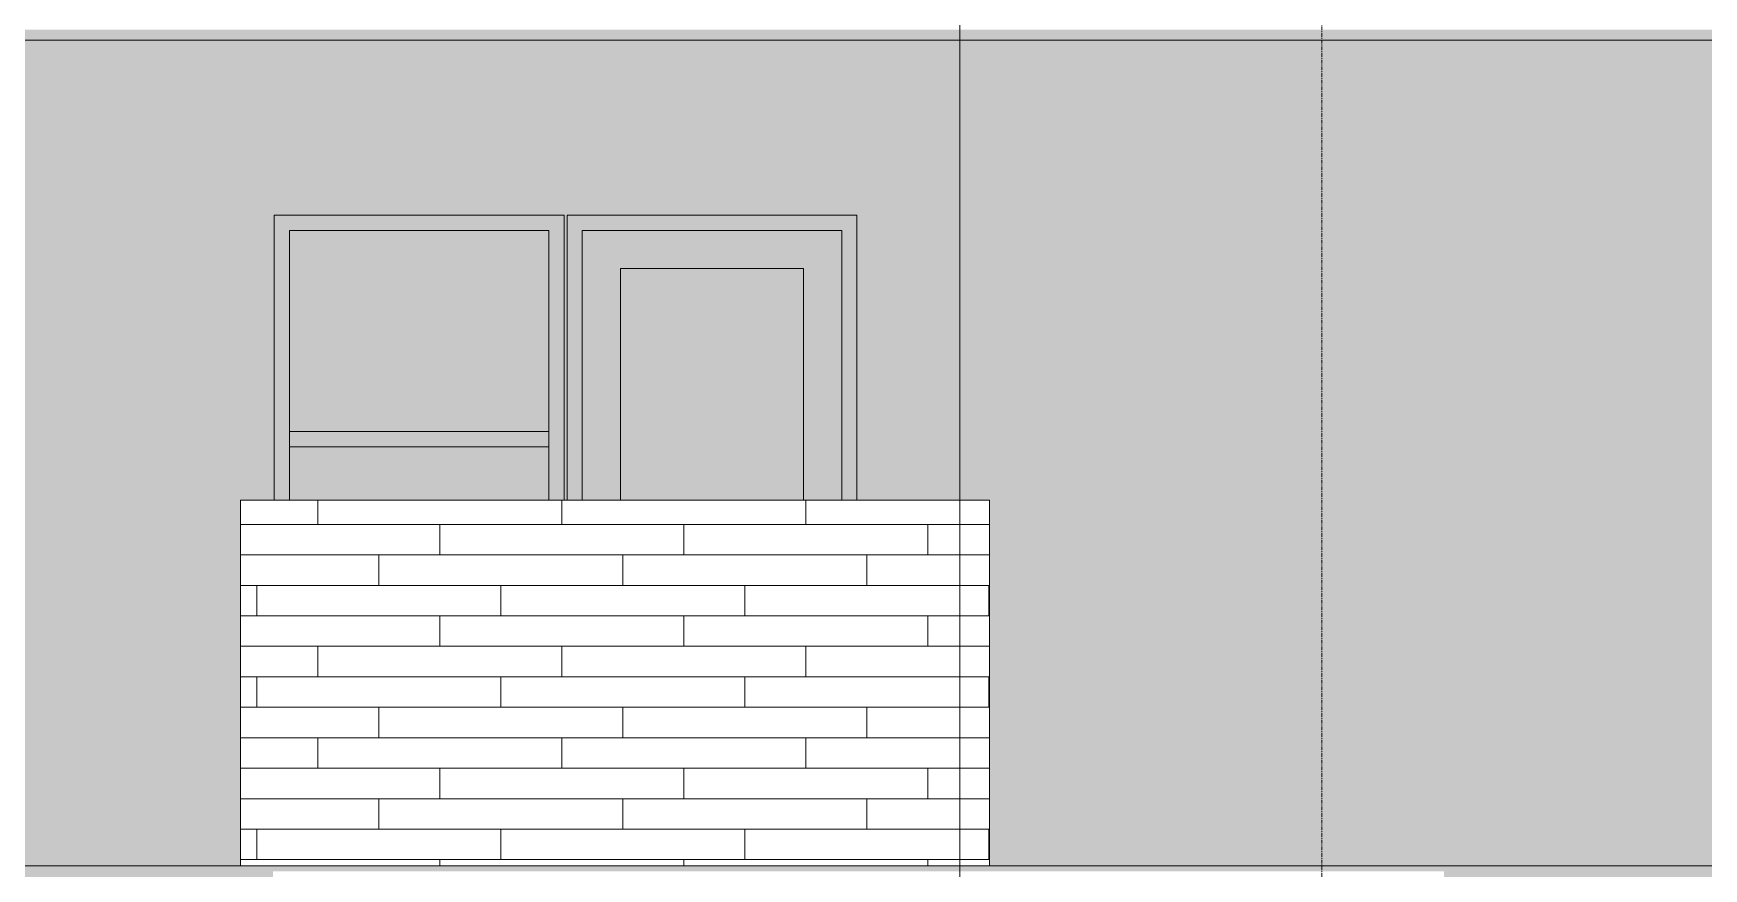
# Model space of a CAD drawing. Header units: inches. Extents: x 1814 to 6957, y -360 to 681.
# Drawn here: x 6077.6 to 6296.7, y -0.4 to 109.2 of the extents above; entities that cross this region are included whole.
import ezdxf

# ---------------------------------------------------------------- set-up
doc = ezdxf.new("R2010")
doc.units = ezdxf.units.IN
doc.header["$MEASUREMENT"] = 0
doc.linetypes.add('Aligning Line 1_8_', pattern=[0.25, 0.125, -0.125])
doc.linetypes.add('Grid Line 1_2_', pattern=[0.875, 0.5, -0.125, 0.125, -0.125])
for name, color, linetype, lineweight in [('0-7', 50, 'Continuous', 5), ('A-CLNG', 13, 'Continuous', 13), ('A-CLNG-3', 13, 'Continuous', 5), ('A-FLOR-LEVL-1', 51, 'Grid Line 1_2_', 9), ('A-GLAZ', 151, 'Continuous', 13), ('A-WALL', 113, 'Continuous', 13), ('A-WALL-PATT-2', 251, 'Continuous', 9), ('G-ANNO-SYMB', 111, 'Aligning Line 1_8_', 9), ('G-ANNO-SYMB-2', 147, 'Aligning Line 1_8_', 9), ('G-ANNO-SYMB-3', 111, 'Continuous', 9), ('S-GRID-1', 1, 'Grid Line 1_2_', 9)]:
    doc.layers.add(name, color=color, linetype=linetype, lineweight=lineweight)
pattern_1 = [(0, (6106.876, 0.8), (0, 4), []), (90, (6106.876, 0.8), (-8, 8), [4, -28]), (90, (6122.876, 4.8), (-8, 8), [4, -28])]

# ---------------------------------------------------------------- blocks, each defined once
blk = doc.blocks.new('CTR - 2nd Phase_rvt-2-SECTION _ CENTER LOOKING EAST')
at = {"layer": 'A-FLOR-LEVL-1'}
blk.add_line((-4168.71, 0), (-1814.21, 0), dxfattribs=at)
blk = doc.blocks.new('CTR - 1st Phase - Common Walls_rvt-2-SECTION _ CENTER LOOKING EAST')
at = {"layer": 'A-FLOR-LEVL-1'}
blk.add_line((-4168.71, 0), (-1814.21, 0), dxfattribs=at)
at = {"layer": 'G-ANNO-SYMB-2'}
blk.add_line((-1910.94, 0), (-4072.05, 0), dxfattribs=at)
blk = doc.blocks.new('CTR - 1st Phase -Stairs _ Elevators_rvt-2-SECTION _ CENTER LOOKING EAST')
at = {"layer": 'A-FLOR-LEVL-1'}
blk.add_line((-4168.71, 0), (-1814.21, 0), dxfattribs=at)
blk = doc.blocks.new('_THE_ WINDOW _ DOOR - Door - 1st Floor-2113397-SECTION _ CENTER LOOKING EAST')
at = {"layer": 'A-GLAZ'}
for points in [[(-2561.31, 48), (-2561.31, 85.37), (-2599.34, 85.37), (-2599.34, 48), (-2597.34, 48), (-2597.34, 83.37), (-2563.31, 83.37), (-2563.31, 48), (-2562.45, 48)], [(-2567.19, 48), (-2563.31, 48), (-2563.31, 83.37), (-2597.34, 83.37), (-2597.34, 48), (-2592.34, 48), (-2592.34, 78.37), (-2568.31, 78.37), (-2568.31, 48)], [(-2568.31, 48), (-2568.31, 78.37), (-2592.34, 78.37), (-2592.34, 48), (-2586.29, 48)]]:
    blk.add_hatch(color=256, dxfattribs=at).paths.add_polyline_path(points, flags=0)
for p, q in [((-2599.34, 85.37), (-2599.34, 48)), ((-2561.31, 85.37), (-2599.34, 85.37)), ((-2597.34, 83.37), (-2563.31, 83.37)), ((-2597.34, 48), (-2597.34, 83.37)), ((-2563.31, 83.37), (-2563.31, 48)), ((-2561.31, 48), (-2561.31, 85.37)), ((-2592.34, 78.37), (-2568.31, 78.37)), ((-2592.34, 48), (-2592.34, 78.37)), ((-2568.31, 78.37), (-2568.31, 48))]:
    blk.add_line(p, q, dxfattribs=at)
blk = doc.blocks.new('_THE_ WINDOW _ DOOR - Window - 1st Floor-2113386-SECTION _ CENTER LOOKING EAST')
at = {"layer": 'A-GLAZ'}
for points in [[(-2635.74, 48), (-2635.74, 83.37), (-2601.71, 83.37), (-2601.71, 48), (-2599.71, 48), (-2599.71, 85.37), (-2637.74, 85.37), (-2637.74, 48), (-2636.6, 48)], [(-2632.32, 55), (-2601.71, 55), (-2601.71, 57), (-2635.74, 57), (-2635.74, 55)]]:
    blk.add_hatch(color=256, dxfattribs=at).paths.add_polyline_path(points, flags=0)
h = blk.add_hatch(color=256, dxfattribs=at)
h.paths.add_polyline_path([(-2635.74, 48), (-2601.71, 48), (-2601.71, 55), (-2635.74, 55)], flags=0)
h.paths.add_polyline_path([(-2601.71, 57), (-2601.71, 83.37), (-2635.74, 83.37), (-2635.74, 57), (-2612.69, 57)], flags=0)
for p, q in [((-2599.71, 85.37), (-2637.74, 85.37)), ((-2637.74, 85.37), (-2637.74, 48)), ((-2635.74, 48), (-2635.74, 83.37)), ((-2635.74, 83.37), (-2601.71, 83.37)), ((-2601.71, 83.37), (-2601.71, 48)), ((-2599.71, 48), (-2599.71, 85.37)), ((-2635.74, 57), (-2635.74, 55)), ((-2601.71, 57), (-2635.74, 57)), ((-2601.71, 55), (-2601.71, 57)), ((-2635.74, 55), (-2601.71, 55))]:
    blk.add_line(p, q, dxfattribs=at)

msp = doc.modelspace()

# ---------------------------------------------------------------- hatches: boundary and pattern name
at = {"layer": 'A-CLNG-3'}
msp.add_hatch(color=256, dxfattribs=at).paths.add_polyline_path([(6093.1, 108.37), (6678.75, 108.37), (6678.75, 109.75), (5346.88, 109.75), (5346.88, 108.37), (6025.57, 108.37)], flags=0)
at = {"layer": 'A-WALL-PATT-2'}
h = msp.add_hatch(dxfattribs=at)
h.set_pattern_fill('FP_81', color=256, style=0, pattern_type=2)
h.set_pattern_definition([(0, (5342.314, 0.8), (0, 4), []), (90, (5342.314, 0.8), (-8, 8), [4, -28]), (90, (5358.314, 4.8), (-8, 8), [4, -28])])
h.paths.add_polyline_path([(6377.8, -4.28), (6377.8, -0.75), (6531.4, -0.75), (6531.4, -4.28), (6649.1, -4.25), (6649.1, 108.37), (5346.88, 108.37), (5346.88, 108.75), (5346.63, 108.75), (5346.63, 71.62), (5347.1, 71.62), (5347.1, 101.37), (5798.85, 101.37), (5798.85, 0), (5797.31, -0.02), (5797.31, -4.28), (5821, -4.25), (5821, -0.75), (5974.6, -0.75), (5974.6, -4.28), (6109, -4.25), (6109, -0.75), (6262.6, -0.75), (6262.6, -4.28), (6363.24, -4.28)], flags=0)
h.paths.add_polyline_path([(5904.64, 0), (5816.75, 0), (5816.75, 48), (5878.79, 48), (5878.79, 85.37), (5916.81, 85.37), (5916.81, 75.07), (5917.19, 75.11), (5917.19, 85.37), (5955.21, 85.37), (5955.21, 29.3), (5955.99, 30.5), (5956.99, 31), (5955.37, 28), (5955.21, 27.1), (5955.21, 0.5), (5952.99, 0.5), (5953, 0), (5935, 0), (5934.63, 0.5), (5925.61, 0.5), (5925.61, 0), (5925.5, 0.08), (5925.5, 0.08), (5924.95, 0.5), (5924.5, 0.5), (5924.49, 0.5), (5917.19, 0.5), (5917.19, 5.5), (5916.81, 5.5), (5916.81, 0.5), (5915, 0.5), (5915, 0), (5905, 0)], flags=0)
h.paths.add_polyline_path([(6429.46, 0), (6373.55, 0), (6373.55, 48), (6397.19, 48), (6397.19, 85.37), (6435.21, 85.37), (6435.21, 74.5), (6435.59, 74.54), (6435.59, 85.37), (6473.61, 85.37), (6473.61, 54.42), (6478.53, 50.8), (6473.61, 52.14), (6473.61, 19.49), (6473.96, 19.48), (6475.46, 18.83), (6478.18, 27.15), (6478.33, 28), (6479.94, 30.5), (6480.94, 31), (6479.33, 28), (6478.46, 23), (6477.6, 23), (6476.46, 18.83), (6476.96, 0), (6429.96, 0)], flags=0)
h.paths.add_polyline_path([(6105.96, 0), (6104.75, 0), (6104.75, 48), (6109.19, 48), (6109.19, 85.37), (6147.21, 85.37), (6147.21, 48), (6147.59, 48), (6147.59, 85.37), (6185.61, 85.37), (6185.61, 48), (6203, 48), (6203, 0), (6109, 0)], flags=0)
h.paths.add_polyline_path([(6606.01, 0.5), (6569.99, 0.5), (6569.99, 85.37), (6608.01, 85.37), (6608.01, 0.5)], flags=0)
h.paths.add_polyline_path([(6339.21, 0.5), (6301.19, 0.5), (6301.19, 85.37), (6339.21, 85.37), (6339.21, 1)], flags=0)
h.paths.add_polyline_path([(6475.46, 1), (6475.96, 1), (6475.46, 17.99), (6473.96, 18.48), (6473.61, 18.48), (6473.61, 1), (6474.18, 1)], flags=0)
h.paths.add_polyline_path([(6059.33, 4), (6036.01, 4), (6036.01, 34), (6066.01, 34), (6066.01, 4)], flags=0)
h.paths.add_polyline_path([(6028.01, 4), (5998.01, 4), (5998.01, 34), (6028.01, 34), (6028.01, 5.69)], flags=0)
h.paths.add_polyline_path([(5917.03, 6.5), (5916.81, 6.66), (5916.84, 6.5)], flags=0)
h.paths.add_polyline_path([(5917.19, 7.41), (5917.19, 17.07), (5916.81, 17.07), (5916.84, 7.67), (5917.07, 7.5)], flags=0)
h.paths.add_polyline_path([(5916.81, 19), (5917.19, 19), (5917.19, 23), (5916.81, 23), (5916.81, 22.69)], flags=0)
h.paths.add_polyline_path([(5916.81, 31), (5917.19, 31), (5917.19, 55.44), (5916.81, 53.56), (5916.81, 34.15)], flags=0)
h.paths.add_polyline_path([(6435.21, 48), (6435.59, 48), (6435.59, 62.51), (6435.21, 62.61), (6435.21, 56.82)], flags=0)
h.paths.add_polyline_path([(6435.21, 70.34), (6435.59, 70.54), (6435.59, 70.64), (6435.21, 70.44)], flags=0)
h = msp.add_hatch(dxfattribs=at)
h.set_pattern_fill('FP_94', color=256, style=0, pattern_type=2)
h.set_pattern_definition(pattern_1)
h.paths.add_polyline_path([(6105.96, 0), (6109, 0), (6109, 48), (6104.75, 48), (6104.75, 0)], flags=0)
h = msp.add_hatch(dxfattribs=at)
h.set_pattern_fill('FP_94', color=256, style=0, pattern_type=2)
h.set_pattern_definition(pattern_1)
h.paths.add_polyline_path([(6190.68, 0), (6203, 0), (6203, 48), (6109, 48), (6109, 0), (6185.61, 0)], flags=0)

# ---------------------------------------------------------------- linework, layer by layer
at = {"layer": 'A-CLNG'}
msp.add_line((6678.75, 108.37), (5346.88, 108.37), dxfattribs=at)
at = {"layer": 'A-FLOR-LEVL-1'}
msp.add_line((4578.96, 0), (6931.97, 0), dxfattribs=at)
at = {"layer": 'A-WALL'}
for p, q in [((6104.75, 0), (6104.75, 48)), ((6203, 48), (6104.75, 48)), ((6203, 0), (6203, 48)), ((6104.75, 0), (6203, 0))]:
    msp.add_line(p, q, dxfattribs=at)
at = {"layer": 'G-ANNO-SYMB'}
msp.add_line((6835.98, 0), (4674.88, 0), dxfattribs=at)
at = {"layer": 'G-ANNO-SYMB-3'}
msp.add_line((6199.1, 622.95), (6199.1, -302.49), dxfattribs=at)
at = {"layer": 'S-GRID-1'}
msp.add_line((6246.6, -159.84), (6246.6, 443.44), dxfattribs=at)

# ---------------------------------------------------------------- block references
at = {"layer": '0-7'}
for name in ['CTR - 2nd Phase_rvt-2-SECTION _ CENTER LOOKING EAST', 'CTR - 1st Phase - Common Walls_rvt-2-SECTION _ CENTER LOOKING EAST', 'CTR - 1st Phase -Stairs _ Elevators_rvt-2-SECTION _ CENTER LOOKING EAST']:
    msp.add_blockref(name, (8746.92, 0), dxfattribs=at)
at = {"layer": 'A-GLAZ'}
for name in ['_THE_ WINDOW _ DOOR - Window - 1st Floor-2113386-SECTION _ CENTER LOOKING EAST', '_THE_ WINDOW _ DOOR - Door - 1st Floor-2113397-SECTION _ CENTER LOOKING EAST']:
    msp.add_blockref(name, (8746.92, 0), dxfattribs=at)

doc.saveas('drawing.dxf')
